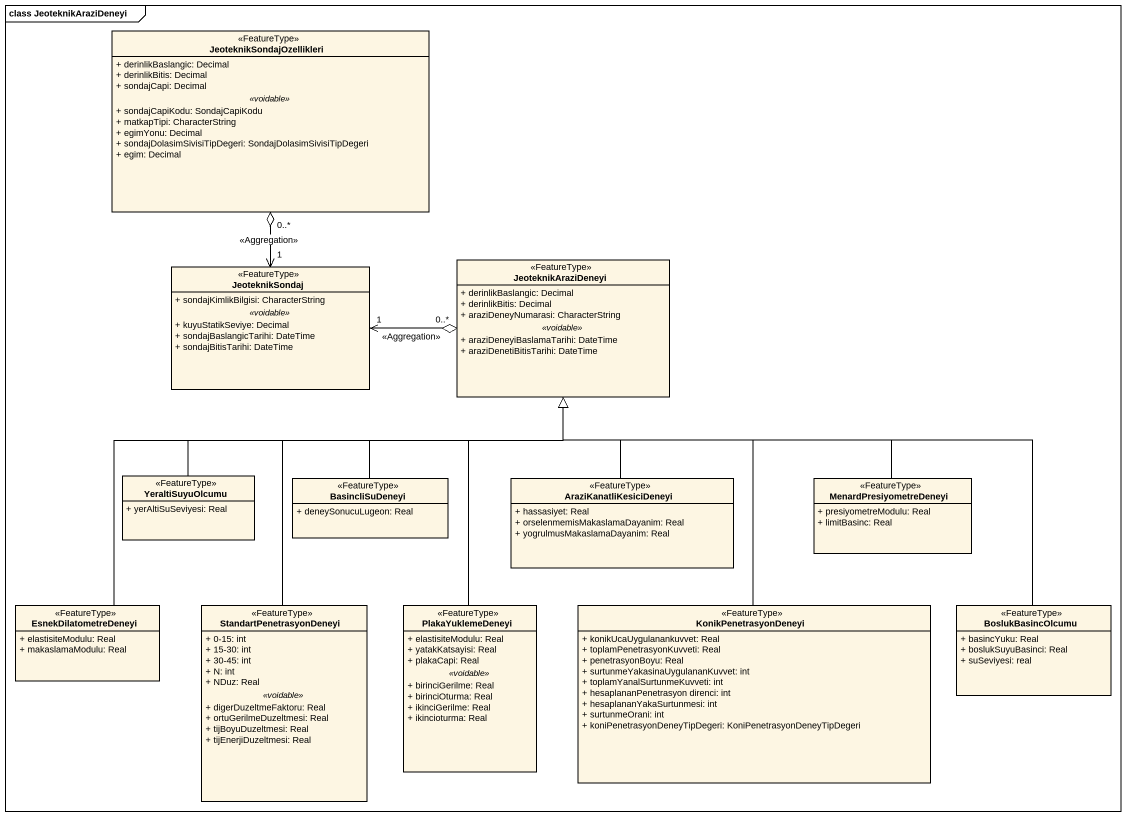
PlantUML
@startuml
mainframe class JeoteknikAraziDeneyi
hide circle
hide empty members
skinparam classAttributeIconSize 0
class JeoteknikSondajOzellikleri <<FeatureType>> {
  + derinlikBaslangic: Decimal
  + derinlikBitis: Decimal
  + sondajCapi: Decimal
  .. <<voidable>> ..
  + sondajCapiKodu: SondajCapiKodu
  + matkapTipi: CharacterString
  + egimYonu: Decimal
  + sondajDolasimSivisiTipDegeri: SondajDolasimSivisiTipDegeri
  + egim: Decimal
}
class JeoteknikSondaj <<FeatureType>> {
  + sondajKimlikBilgisi: CharacterString
  .. <<voidable>> ..
  + kuyuStatikSeviye: Decimal
  + sondajBaslangicTarihi: DateTime
  + sondajBitisTarihi: DateTime
}
class JeoteknikAraziDeneyi <<FeatureType>> {
  + derinlikBaslangic: Decimal
  + derinlikBitis: Decimal
  + araziDeneyNumarasi: CharacterString
  .. <<voidable>> ..
  + araziDeneyiBaslamaTarihi: DateTime
  + araziDenetiBitisTarihi: DateTime
}
class YeraltiSuyuOlcumu <<FeatureType>> {
  + yerAltiSuSeviyesi: Real
}
class BasincliSuDeneyi <<FeatureType>> {
  + deneySonucuLugeon: Real
}
class AraziKanatliKesiciDeneyi <<FeatureType>> {
  + hassasiyet: Real
  + orselenmemisMakaslamaDayanim: Real
  + yogrulmusMakaslamaDayanim: Real
}
class MenardPresiyometreDeneyi <<FeatureType>> {
  + presiyometreModulu: Real
  + limitBasinc: Real
}
class EsnekDilatometreDeneyi <<FeatureType>> {
  + elastisiteModulu: Real
  + makaslamaModulu: Real
}
class StandartPenetrasyonDeneyi <<FeatureType>> {
  + 0-15: int
  + 15-30: int
  + 30-45: int
  + N: int
  + NDuz: Real
  .. <<voidable>> ..
  + digerDuzeltmeFaktoru: Real
  + ortuGerilmeDuzeltmesi: Real
  + tijBoyuDuzeltmesi: Real
  + tijEnerjiDuzeltmesi: Real
}
class PlakaYuklemeDeneyi <<FeatureType>> {
  + elastisiteModulu: Real
  + yatakKatsayisi: Real
  + plakaCapi: Real
  .. <<voidable>> ..
  + birinciGerilme: Real
  + birinciOturma: Real
  + ikinciGerilme: Real
  + ikincioturma: Real
}
class KonikPenetrasyonDeneyi <<FeatureType>> {
  + konikUcaUygulanankuvvet: Real
  + toplamPenetrasyonKuvveti: Real
  + penetrasyonBoyu: Real
  + surtunmeYakasinaUygulananKuvvet: int
  + toplamYanalSurtunmeKuvveti: int
  + hesaplananPenetrasyon direnci: int
  + hesaplananYakaSurtunmesi: int
  + surtunmeOrani: int
  + koniPenetrasyonDeneyTipDegeri: KoniPenetrasyonDeneyTipDegeri
}
class BoslukBasincOlcumu <<FeatureType>> {
  + basincYuku: Real
  + boslukSuyuBasinci: Real
  + suSeviyesi: real
}
JeoteknikSondajOzellikleri "0..*" o--> "1" JeoteknikSondaj : <<Aggregation>>
JeoteknikAraziDeneyi "0..*" o-left-> "1" JeoteknikSondaj : <<Aggregation>>
YeraltiSuyuOlcumu -right-|> JeoteknikAraziDeneyi
BasincliSuDeneyi -up-|> JeoteknikAraziDeneyi
AraziKanatliKesiciDeneyi -up-|> JeoteknikAraziDeneyi
MenardPresiyometreDeneyi -left-|> JeoteknikAraziDeneyi
EsnekDilatometreDeneyi -up-|> JeoteknikAraziDeneyi
StandartPenetrasyonDeneyi -up-|> JeoteknikAraziDeneyi
PlakaYuklemeDeneyi -up-|> JeoteknikAraziDeneyi
KonikPenetrasyonDeneyi -up-|> JeoteknikAraziDeneyi
BoslukBasincOlcumu -up-|> JeoteknikAraziDeneyi
@enduml
